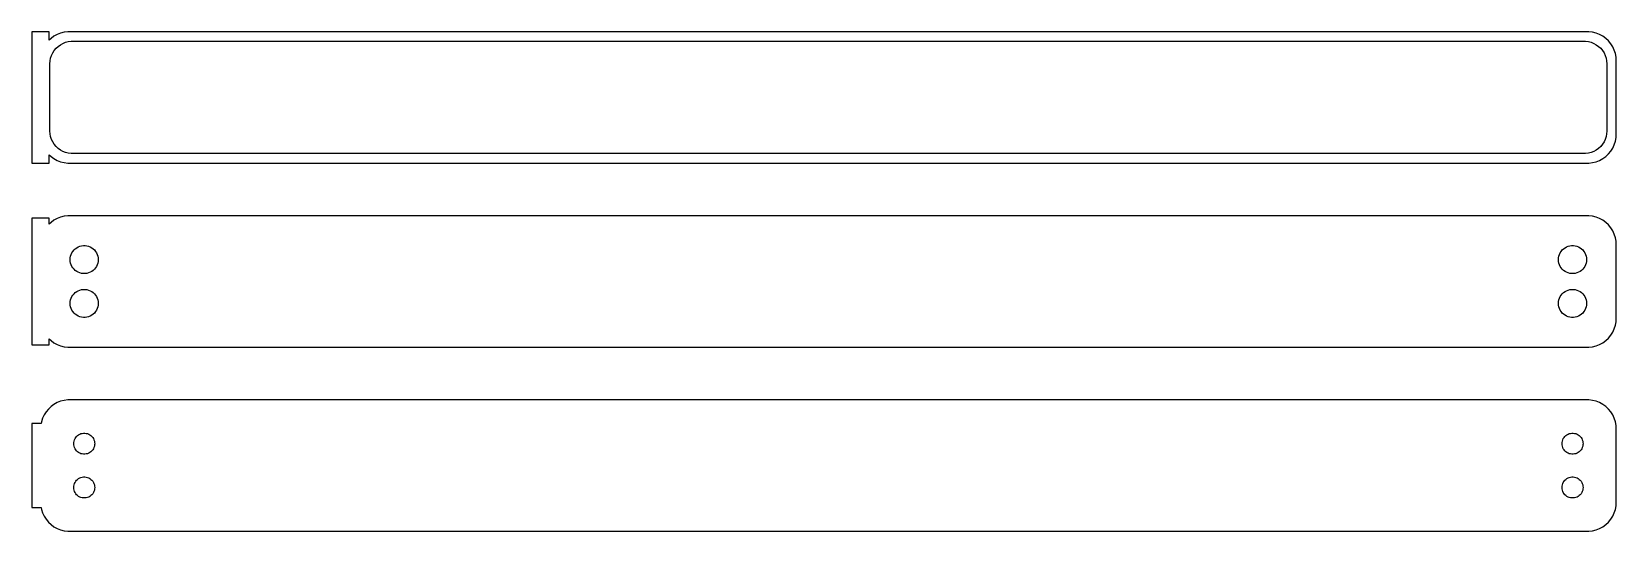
# Model space of a CAD drawing. Header units: metres. Extents: x -136 to 135, y 52 to 137.
import ezdxf

# ---------------------------------------------------------------- set-up
doc = ezdxf.new("R2010")
doc.units = ezdxf.units.M

msp = doc.modelspace()

# ---------------------------------------------------------------- linework, layer by layer
for p, q in [((-133.5, 137.24), (-136.5, 137.24)), ((-136.5, 137.24), (-136.5, 114.76)), ((-133.5, 135.809), (-133.5, 137.24)), ((-133.187, 136.103), (-133.5, 135.809)), ((-132.679, 136.472), (-133.187, 136.103)), ((-132.129, 136.774), (-132.679, 136.472)), ((-131.545, 137.005), (-132.129, 136.774)), ((-130.937, 137.161), (-131.545, 137.005)), ((-130.314, 137.24), (-130.937, 137.161)), ((130.314, 137.24), (-130.314, 137.24)), ((130.937, 137.161), (130.314, 137.24)), ((131.545, 137.005), (130.937, 137.161)), ((132.129, 136.774), (131.545, 137.005)), ((132.679, 136.472), (132.129, 136.774)), ((133.187, 136.103), (132.679, 136.472)), ((133.645, 135.673), (133.187, 136.103)), ((-133.251, 132.713), (-133.101, 133.176)), ((-133.101, 133.176), (-132.894, 133.616)), ((-132.894, 133.616), (-132.633, 134.026)), ((-132.633, 134.026), (-132.323, 134.401)), ((-132.323, 134.401), (-131.969, 134.734)), ((-131.969, 134.734), (-131.575, 135.02)), ((-131.575, 135.02), (-131.149, 135.254)), ((-131.149, 135.254), (-130.697, 135.433)), ((-130.697, 135.433), (-130.226, 135.554)), ((-130.226, 135.554), (-129.743, 135.615)), ((-129.743, 135.615), (129.743, 135.615)), ((129.743, 135.615), (130.226, 135.554)), ((130.226, 135.554), (130.697, 135.433)), ((130.697, 135.433), (131.149, 135.254)), ((131.149, 135.254), (131.575, 135.02)), ((131.575, 135.02), (131.969, 134.734)), ((131.969, 134.734), (132.323, 134.401)), ((132.323, 134.401), (132.633, 134.026)), ((132.633, 134.026), (132.894, 133.616)), ((132.894, 133.616), (133.101, 133.176)), ((133.101, 133.176), (133.251, 132.713)), ((134.045, 135.189), (133.645, 135.673)), ((134.382, 134.659), (134.045, 135.189)), ((134.649, 134.091), (134.382, 134.659)), ((134.843, 133.493), (134.649, 134.091)), ((134.961, 132.877), (134.843, 133.493)), ((-133.373, 131.75), (-133.342, 132.235)), ((-133.373, 120.25), (-133.373, 131.75)), ((-133.342, 132.235), (-133.251, 132.713)), ((133.251, 132.713), (133.342, 132.235)), ((133.342, 132.235), (133.373, 131.75)), ((133.373, 131.75), (133.373, 120.25)), ((135, 132.25), (134.961, 132.877)), ((135, 119.75), (135, 132.25)), ((-133.342, 119.765), (-133.373, 120.25)), ((-133.251, 119.287), (-133.342, 119.765)), ((133.342, 119.765), (133.251, 119.287)), ((133.373, 120.25), (133.342, 119.765)), ((134.961, 119.123), (135, 119.75)), ((-133.101, 118.824), (-133.251, 119.287)), ((-132.894, 118.384), (-133.101, 118.824)), ((-132.633, 117.974), (-132.894, 118.384)), ((-132.323, 117.599), (-132.633, 117.974)), ((-131.969, 117.266), (-132.323, 117.599)), ((-131.575, 116.98), (-131.969, 117.266)), ((-131.149, 116.746), (-131.575, 116.98)), ((-130.697, 116.567), (-131.149, 116.746)), ((131.149, 116.746), (130.697, 116.567)), ((131.575, 116.98), (131.149, 116.746)), ((131.969, 117.266), (131.575, 116.98)), ((132.323, 117.599), (131.969, 117.266)), ((132.633, 117.974), (132.323, 117.599)), ((132.894, 118.384), (132.633, 117.974)), ((133.101, 118.824), (132.894, 118.384)), ((133.251, 119.287), (133.101, 118.824)), ((133.645, 116.327), (134.045, 116.811)), ((134.045, 116.811), (134.382, 117.341)), ((134.382, 117.341), (134.649, 117.909)), ((134.649, 117.909), (134.843, 118.507)), ((134.843, 118.507), (134.961, 119.123)), ((-136.5, 114.76), (-133.5, 114.76)), ((-133.5, 116.191), (-133.187, 115.897)), ((-133.5, 114.76), (-133.5, 116.191)), ((-133.187, 115.897), (-132.679, 115.528)), ((-132.679, 115.528), (-132.129, 115.226)), ((-132.129, 115.226), (-131.545, 114.995)), ((-131.545, 114.995), (-130.937, 114.839)), ((-130.937, 114.839), (-130.314, 114.76)), ((-130.226, 116.446), (-130.697, 116.567)), ((-130.314, 114.76), (130.314, 114.76)), ((-129.743, 116.385), (-130.226, 116.446)), ((129.743, 116.385), (-129.743, 116.385)), ((130.226, 116.446), (129.743, 116.385)), ((130.697, 116.567), (130.226, 116.446)), ((130.314, 114.76), (130.937, 114.839)), ((130.937, 114.839), (131.545, 114.995)), ((131.545, 114.995), (132.129, 115.226)), ((132.129, 115.226), (132.679, 115.528)), ((132.679, 115.528), (133.187, 115.897)), ((133.187, 115.897), (133.645, 116.327)), ((-133.5, 105.365), (-136.5, 105.365)), ((-136.5, 105.365), (-136.5, 83.6352)), ((-133.5, 104.309), (-133.5, 105.365)), ((-133.187, 104.603), (-133.5, 104.309)), ((-132.679, 104.972), (-133.187, 104.603)), ((-132.129, 105.274), (-132.679, 104.972)), ((-131.545, 105.505), (-132.129, 105.274)), ((-130.937, 105.661), (-131.545, 105.505)), ((-130.314, 105.74), (-130.937, 105.661)), ((130.314, 105.74), (-130.314, 105.74)), ((130.937, 105.661), (130.314, 105.74)), ((131.545, 105.505), (130.937, 105.661)), ((132.129, 105.274), (131.545, 105.505)), ((132.679, 104.972), (132.129, 105.274)), ((133.187, 104.603), (132.679, 104.972)), ((133.645, 104.173), (133.187, 104.603)), ((134.045, 103.689), (133.645, 104.173)), ((134.382, 103.159), (134.045, 103.689)), ((-128.522, 100.422), (-128.242, 100.533)), ((-128.242, 100.533), (-127.95, 100.607)), ((-127.95, 100.607), (-127.651, 100.645)), ((-127.651, 100.645), (-127.349, 100.645)), ((-127.349, 100.645), (-127.05, 100.607)), ((-127.05, 100.607), (-126.758, 100.533)), ((-126.758, 100.533), (-126.478, 100.422)), ((126.478, 100.422), (126.758, 100.533)), ((126.758, 100.533), (127.05, 100.607)), ((127.05, 100.607), (127.349, 100.645)), ((127.349, 100.645), (127.651, 100.645)), ((127.651, 100.645), (127.95, 100.607)), ((127.95, 100.607), (128.242, 100.533)), ((128.242, 100.533), (128.522, 100.422)), ((134.649, 102.591), (134.382, 103.159)), ((134.843, 101.993), (134.649, 102.591)), ((134.961, 101.377), (134.843, 101.993)), ((135, 100.75), (134.961, 101.377)), ((135, 88.25), (135, 100.75)), ((-129.9, 98.25), (-129.881, 98.5508)), ((-129.881, 97.9492), (-129.9, 98.25)), ((-129.881, 98.5508), (-129.825, 98.8468)), ((-129.825, 97.6531), (-129.881, 97.9492)), ((-129.825, 98.8468), (-129.731, 99.1335)), ((-129.731, 99.1335), (-129.603, 99.4062)), ((-129.603, 99.4062), (-129.442, 99.6607)), ((-129.442, 99.6607), (-129.25, 99.8929)), ((-129.25, 99.8929), (-129.03, 100.099)), ((-129.03, 100.099), (-128.786, 100.276)), ((-128.786, 100.276), (-128.522, 100.422)), ((-126.478, 100.422), (-126.214, 100.276)), ((-126.214, 100.276), (-125.97, 100.099)), ((-125.97, 100.099), (-125.75, 99.8929)), ((-125.75, 99.8929), (-125.558, 99.6607)), ((-125.558, 99.6607), (-125.397, 99.4062)), ((-125.397, 99.4062), (-125.269, 99.1335)), ((-125.269, 99.1335), (-125.175, 98.8468)), ((-125.175, 98.8468), (-125.119, 98.5508)), ((-125.119, 97.9492), (-125.175, 97.6531)), ((-125.119, 98.5508), (-125.1, 98.25)), ((-125.1, 98.25), (-125.119, 97.9492)), ((125.1, 98.25), (125.119, 98.5508)), ((125.119, 97.9492), (125.1, 98.25)), ((125.119, 98.5508), (125.175, 98.8468)), ((125.175, 97.6531), (125.119, 97.9492)), ((125.175, 98.8468), (125.269, 99.1335)), ((125.269, 99.1335), (125.397, 99.4062)), ((125.397, 99.4062), (125.558, 99.6607)), ((125.558, 99.6607), (125.75, 99.8929)), ((125.75, 99.8929), (125.97, 100.099)), ((125.97, 100.099), (126.214, 100.276)), ((126.214, 100.276), (126.478, 100.422)), ((128.522, 100.422), (128.786, 100.276)), ((128.786, 100.276), (129.03, 100.099)), ((129.03, 100.099), (129.25, 99.8929)), ((129.25, 99.8929), (129.442, 99.6607)), ((129.442, 99.6607), (129.603, 99.4062)), ((129.603, 99.4062), (129.731, 99.1335)), ((129.731, 99.1335), (129.825, 98.8468)), ((129.825, 98.8468), (129.881, 98.5508)), ((129.881, 97.9492), (129.825, 97.6531)), ((129.881, 98.5508), (129.9, 98.25)), ((129.9, 98.25), (129.881, 97.9492)), ((-129.731, 97.3665), (-129.825, 97.6531)), ((-129.603, 97.0938), (-129.731, 97.3665)), ((-129.442, 96.8393), (-129.603, 97.0938)), ((-129.25, 96.6071), (-129.442, 96.8393)), ((-129.03, 96.4008), (-129.25, 96.6071)), ((-128.786, 96.2236), (-129.03, 96.4008)), ((-128.522, 96.0784), (-128.786, 96.2236)), ((-128.242, 95.9675), (-128.522, 96.0784)), ((-127.95, 95.8925), (-128.242, 95.9675)), ((-127.651, 95.8547), (-127.95, 95.8925)), ((-127.349, 95.8547), (-127.651, 95.8547)), ((-127.05, 95.8925), (-127.349, 95.8547)), ((-126.758, 95.9675), (-127.05, 95.8925)), ((-126.478, 96.0784), (-126.758, 95.9675)), ((-126.214, 96.2236), (-126.478, 96.0784)), ((-125.97, 96.4008), (-126.214, 96.2236)), ((-125.75, 96.6071), (-125.97, 96.4008)), ((-125.558, 96.8393), (-125.75, 96.6071)), ((-125.397, 97.0938), (-125.558, 96.8393)), ((-125.269, 97.3665), (-125.397, 97.0938)), ((-125.175, 97.6531), (-125.269, 97.3665)), ((125.269, 97.3665), (125.175, 97.6531)), ((125.397, 97.0938), (125.269, 97.3665)), ((125.558, 96.8393), (125.397, 97.0938)), ((125.75, 96.6071), (125.558, 96.8393)), ((125.97, 96.4008), (125.75, 96.6071)), ((126.214, 96.2236), (125.97, 96.4008)), ((126.478, 96.0784), (126.214, 96.2236)), ((126.758, 95.9675), (126.478, 96.0784)), ((127.05, 95.8925), (126.758, 95.9675)), ((127.349, 95.8547), (127.05, 95.8925)), ((127.651, 95.8547), (127.349, 95.8547)), ((127.95, 95.8925), (127.651, 95.8547)), ((128.242, 95.9675), (127.95, 95.8925)), ((128.522, 96.0784), (128.242, 95.9675)), ((128.786, 96.2236), (128.522, 96.0784)), ((129.03, 96.4008), (128.786, 96.2236)), ((129.25, 96.6071), (129.03, 96.4008)), ((129.442, 96.8393), (129.25, 96.6071)), ((129.603, 97.0938), (129.442, 96.8393)), ((129.731, 97.3665), (129.603, 97.0938)), ((129.825, 97.6531), (129.731, 97.3665)), ((-129.442, 92.1607), (-129.25, 92.3929)), ((-129.25, 92.3929), (-129.03, 92.5992)), ((-129.03, 92.5992), (-128.786, 92.7764)), ((-128.786, 92.7764), (-128.522, 92.9216)), ((-128.522, 92.9216), (-128.242, 93.0325)), ((-128.242, 93.0325), (-127.95, 93.1075)), ((-127.95, 93.1075), (-127.651, 93.1453)), ((-127.651, 93.1453), (-127.349, 93.1453)), ((-127.349, 93.1453), (-127.05, 93.1075)), ((-127.05, 93.1075), (-126.758, 93.0325)), ((-126.758, 93.0325), (-126.478, 92.9216)), ((-126.478, 92.9216), (-126.214, 92.7764)), ((-126.214, 92.7764), (-125.97, 92.5992)), ((-125.97, 92.5992), (-125.75, 92.3929)), ((-125.75, 92.3929), (-125.558, 92.1607)), ((125.558, 92.1607), (125.75, 92.3929)), ((125.75, 92.3929), (125.97, 92.5992)), ((125.97, 92.5992), (126.214, 92.7764)), ((126.214, 92.7764), (126.478, 92.9216)), ((126.478, 92.9216), (126.758, 93.0325)), ((126.758, 93.0325), (127.05, 93.1075)), ((127.05, 93.1075), (127.349, 93.1453)), ((127.349, 93.1453), (127.651, 93.1453)), ((127.651, 93.1453), (127.95, 93.1075)), ((127.95, 93.1075), (128.242, 93.0325)), ((128.242, 93.0325), (128.522, 92.9216)), ((128.522, 92.9216), (128.786, 92.7764)), ((128.786, 92.7764), (129.03, 92.5992)), ((129.03, 92.5992), (129.25, 92.3929)), ((129.25, 92.3929), (129.442, 92.1607)), ((-129.9, 90.75), (-129.881, 91.0508)), ((-129.881, 90.4492), (-129.9, 90.75)), ((-129.881, 91.0508), (-129.825, 91.3469)), ((-129.825, 90.1532), (-129.881, 90.4492)), ((-129.825, 91.3469), (-129.731, 91.6335)), ((-129.731, 89.8665), (-129.825, 90.1532)), ((-129.731, 91.6335), (-129.603, 91.9062)), ((-129.603, 89.5938), (-129.731, 89.8665)), ((-129.603, 91.9062), (-129.442, 92.1607)), ((-125.558, 92.1607), (-125.397, 91.9062)), ((-125.397, 91.9062), (-125.269, 91.6335)), ((-125.269, 89.8665), (-125.397, 89.5938)), ((-125.269, 91.6335), (-125.175, 91.3469)), ((-125.175, 90.1532), (-125.269, 89.8665)), ((-125.175, 91.3469), (-125.119, 91.0508)), ((-125.119, 90.4492), (-125.175, 90.1532)), ((-125.119, 91.0508), (-125.1, 90.75)), ((-125.1, 90.75), (-125.119, 90.4492)), ((125.1, 90.75), (125.119, 91.0508)), ((125.119, 90.4492), (125.1, 90.75)), ((125.119, 91.0508), (125.175, 91.3469)), ((125.175, 90.1532), (125.119, 90.4492)), ((125.175, 91.3469), (125.269, 91.6335)), ((125.269, 89.8665), (125.175, 90.1532)), ((125.269, 91.6335), (125.397, 91.9062)), ((125.397, 89.5938), (125.269, 89.8665)), ((125.397, 91.9062), (125.558, 92.1607)), ((129.442, 92.1607), (129.603, 91.9062)), ((129.603, 91.9062), (129.731, 91.6335)), ((129.731, 89.8665), (129.603, 89.5938)), ((129.731, 91.6335), (129.825, 91.3469)), ((129.825, 90.1532), (129.731, 89.8665)), ((129.825, 91.3469), (129.881, 91.0508)), ((129.881, 90.4492), (129.825, 90.1532)), ((129.881, 91.0508), (129.9, 90.75)), ((129.9, 90.75), (129.881, 90.4492)), ((-129.442, 89.3393), (-129.603, 89.5938)), ((-129.25, 89.1071), (-129.442, 89.3393)), ((-129.03, 88.9008), (-129.25, 89.1071)), ((-128.786, 88.7236), (-129.03, 88.9008)), ((-128.522, 88.5784), (-128.786, 88.7236)), ((-128.242, 88.4675), (-128.522, 88.5784)), ((-127.95, 88.3925), (-128.242, 88.4675)), ((-127.651, 88.3547), (-127.95, 88.3925)), ((-127.349, 88.3547), (-127.651, 88.3547)), ((-127.05, 88.3925), (-127.349, 88.3547)), ((-126.758, 88.4675), (-127.05, 88.3925)), ((-126.478, 88.5784), (-126.758, 88.4675)), ((-126.214, 88.7236), (-126.478, 88.5784)), ((-125.97, 88.9008), (-126.214, 88.7236)), ((-125.75, 89.1071), (-125.97, 88.9008)), ((-125.558, 89.3393), (-125.75, 89.1071)), ((-125.397, 89.5938), (-125.558, 89.3393)), ((125.558, 89.3393), (125.397, 89.5938)), ((125.75, 89.1071), (125.558, 89.3393)), ((125.97, 88.9008), (125.75, 89.1071)), ((126.214, 88.7236), (125.97, 88.9008)), ((126.478, 88.5784), (126.214, 88.7236)), ((126.758, 88.4675), (126.478, 88.5784)), ((127.05, 88.3925), (126.758, 88.4675)), ((127.349, 88.3547), (127.05, 88.3925)), ((127.651, 88.3547), (127.349, 88.3547)), ((127.95, 88.3925), (127.651, 88.3547)), ((128.242, 88.4675), (127.95, 88.3925)), ((128.522, 88.5784), (128.242, 88.4675)), ((128.786, 88.7236), (128.522, 88.5784)), ((129.03, 88.9008), (128.786, 88.7236)), ((129.25, 89.1071), (129.03, 88.9008)), ((129.442, 89.3393), (129.25, 89.1071)), ((129.603, 89.5938), (129.442, 89.3393)), ((134.649, 86.4094), (134.843, 87.0066)), ((134.843, 87.0066), (134.961, 87.6233)), ((134.961, 87.6233), (135, 88.25)), ((-133.5, 83.6352), (-133.5, 84.6913)), ((-133.5, 84.6913), (-133.187, 84.3974)), ((-133.187, 84.3974), (-132.679, 84.0284)), ((132.679, 84.0284), (133.187, 84.3974)), ((133.187, 84.3974), (133.645, 84.8273)), ((133.645, 84.8273), (134.045, 85.3111)), ((134.045, 85.3111), (134.382, 85.8412)), ((134.382, 85.8412), (134.649, 86.4094)), ((-136.5, 83.6352), (-133.5, 83.6352)), ((-132.679, 84.0284), (-132.129, 83.7259)), ((-132.129, 83.7259), (-131.545, 83.4947)), ((-131.545, 83.4947), (-130.937, 83.3386)), ((-130.937, 83.3386), (-130.314, 83.2599)), ((-130.314, 83.2599), (130.314, 83.2599)), ((130.314, 83.2599), (130.937, 83.3386)), ((130.937, 83.3386), (131.545, 83.4947)), ((131.545, 83.4947), (132.129, 83.7259)), ((132.129, 83.7259), (132.679, 84.0284)), ((-132.679, 73.4716), (-133.187, 73.1026)), ((-132.129, 73.7741), (-132.679, 73.4716)), ((-131.545, 74.0053), (-132.129, 73.7741)), ((-130.937, 74.1614), (-131.545, 74.0053)), ((-130.314, 74.2401), (-130.937, 74.1614)), ((130.314, 74.2401), (-130.314, 74.2401)), ((130.937, 74.1614), (130.314, 74.2401)), ((131.545, 74.0053), (130.937, 74.1614)), ((132.129, 73.7741), (131.545, 74.0053)), ((132.679, 73.4716), (132.129, 73.7741)), ((133.187, 73.1026), (132.679, 73.4716)), ((-134.649, 71.0906), (-134.843, 70.4934)), ((-134.382, 71.6588), (-134.649, 71.0906)), ((-134.045, 72.1889), (-134.382, 71.6588)), ((-133.645, 72.6727), (-134.045, 72.1889)), ((-133.187, 73.1026), (-133.645, 72.6727)), ((133.645, 72.6727), (133.187, 73.1026)), ((134.045, 72.1889), (133.645, 72.6727)), ((134.382, 71.6588), (134.045, 72.1889)), ((134.649, 71.0906), (134.382, 71.6588)), ((134.843, 70.4934), (134.649, 71.0906)), ((-134.9, 70.1942), (-136.5, 70.1942)), ((-136.5, 70.1942), (-136.5, 55.8058)), ((-134.843, 70.4934), (-134.9, 70.1942)), ((-128.956, 67.808), (-128.812, 67.9822)), ((-128.812, 67.9822), (-128.647, 68.1369)), ((-128.647, 68.1369), (-128.464, 68.2698)), ((-128.464, 68.2698), (-128.266, 68.3787)), ((-128.266, 68.3787), (-128.056, 68.4619)), ((-128.056, 68.4619), (-127.837, 68.5181)), ((-127.837, 68.5181), (-127.613, 68.5464)), ((-127.613, 68.5464), (-127.387, 68.5464)), ((-127.387, 68.5464), (-127.163, 68.5181)), ((-127.163, 68.5181), (-126.944, 68.4619)), ((-126.944, 68.4619), (-126.734, 68.3787)), ((-126.734, 68.3787), (-126.536, 68.2698)), ((-126.536, 68.2698), (-126.353, 68.1369)), ((-126.353, 68.1369), (-126.188, 67.9822)), ((-126.188, 67.9822), (-126.044, 67.808)), ((126.044, 67.808), (126.188, 67.9822)), ((126.188, 67.9822), (126.353, 68.1369)), ((126.353, 68.1369), (126.536, 68.2698)), ((126.536, 68.2698), (126.734, 68.3787)), ((126.734, 68.3787), (126.944, 68.4619)), ((126.944, 68.4619), (127.163, 68.5181)), ((127.163, 68.5181), (127.387, 68.5464)), ((127.387, 68.5464), (127.613, 68.5464)), ((127.613, 68.5464), (127.837, 68.5181)), ((127.837, 68.5181), (128.056, 68.4619)), ((128.056, 68.4619), (128.266, 68.3787)), ((128.266, 68.3787), (128.464, 68.2698)), ((128.464, 68.2698), (128.647, 68.1369)), ((128.647, 68.1369), (128.812, 67.9822)), ((128.812, 67.9822), (128.956, 67.808)), ((134.961, 69.8767), (134.843, 70.4934)), ((135, 69.25), (134.961, 69.8767)), ((135, 56.75), (135, 69.25)), ((-129.3, 66.75), (-129.286, 66.9756)), ((-129.286, 66.5244), (-129.3, 66.75)), ((-129.286, 66.9756), (-129.243, 67.1976)), ((-129.243, 66.3024), (-129.286, 66.5244)), ((-129.243, 67.1976), (-129.174, 67.4126)), ((-129.174, 66.0874), (-129.243, 66.3024)), ((-129.174, 67.4126), (-129.077, 67.6171)), ((-129.077, 65.8828), (-129.174, 66.0874)), ((-129.077, 67.6171), (-128.956, 67.808)), ((-128.956, 65.692), (-129.077, 65.8828)), ((-128.812, 65.5178), (-128.956, 65.692)), ((-128.647, 65.3631), (-128.812, 65.5178)), ((-128.464, 65.2302), (-128.647, 65.3631)), ((-128.266, 65.1213), (-128.464, 65.2302)), ((-126.536, 65.2302), (-126.734, 65.1213)), ((-126.353, 65.3631), (-126.536, 65.2302)), ((-126.188, 65.5178), (-126.353, 65.3631)), ((-126.044, 65.692), (-126.188, 65.5178)), ((-126.044, 67.808), (-125.923, 67.6171)), ((-125.923, 65.8828), (-126.044, 65.692)), ((-125.923, 67.6171), (-125.826, 67.4126)), ((-125.826, 66.0874), (-125.923, 65.8828)), ((-125.826, 67.4126), (-125.757, 67.1976)), ((-125.757, 66.3024), (-125.826, 66.0874)), ((-125.757, 67.1976), (-125.714, 66.9756)), ((-125.714, 66.5244), (-125.757, 66.3024)), ((-125.714, 66.9756), (-125.7, 66.75)), ((-125.7, 66.75), (-125.714, 66.5244)), ((125.7, 66.75), (125.714, 66.9756)), ((125.714, 66.5244), (125.7, 66.75)), ((125.714, 66.9756), (125.757, 67.1976)), ((125.757, 66.3024), (125.714, 66.5244)), ((125.757, 67.1976), (125.826, 67.4126)), ((125.826, 66.0874), (125.757, 66.3024)), ((125.826, 67.4126), (125.923, 67.6171)), ((125.923, 65.8828), (125.826, 66.0874)), ((125.923, 67.6171), (126.044, 67.808)), ((126.044, 65.692), (125.923, 65.8828)), ((126.188, 65.5178), (126.044, 65.692)), ((126.353, 65.3631), (126.188, 65.5178)), ((126.536, 65.2302), (126.353, 65.3631)), ((126.734, 65.1213), (126.536, 65.2302)), ((128.464, 65.2302), (128.266, 65.1213)), ((128.647, 65.3631), (128.464, 65.2302)), ((128.812, 65.5178), (128.647, 65.3631)), ((128.956, 65.692), (128.812, 65.5178)), ((128.956, 67.808), (129.077, 67.6171)), ((129.077, 65.8828), (128.956, 65.692)), ((129.077, 67.6171), (129.174, 67.4126)), ((129.174, 66.0874), (129.077, 65.8828)), ((129.174, 67.4126), (129.243, 67.1976)), ((129.243, 66.3024), (129.174, 66.0874)), ((129.243, 67.1976), (129.286, 66.9756)), ((129.286, 66.5244), (129.243, 66.3024)), ((129.286, 66.9756), (129.3, 66.75)), ((129.3, 66.75), (129.286, 66.5244)), ((-128.056, 65.0381), (-128.266, 65.1213)), ((-127.837, 64.9819), (-128.056, 65.0381)), ((-127.613, 64.9536), (-127.837, 64.9819)), ((-127.387, 64.9536), (-127.613, 64.9536)), ((-127.163, 64.9819), (-127.387, 64.9536)), ((-126.944, 65.0381), (-127.163, 64.9819)), ((-126.734, 65.1213), (-126.944, 65.0381)), ((126.944, 65.0381), (126.734, 65.1213)), ((127.163, 64.9819), (126.944, 65.0381)), ((127.387, 64.9536), (127.163, 64.9819)), ((127.613, 64.9536), (127.387, 64.9536)), ((127.837, 64.9819), (127.613, 64.9536)), ((128.056, 65.0381), (127.837, 64.9819)), ((128.266, 65.1213), (128.056, 65.0381)), ((-129.243, 59.6976), (-129.174, 59.9126)), ((-129.174, 59.9126), (-129.077, 60.1172)), ((-129.077, 60.1172), (-128.956, 60.308)), ((-128.956, 60.308), (-128.812, 60.4822)), ((-128.812, 60.4822), (-128.647, 60.6369)), ((-128.647, 60.6369), (-128.464, 60.7698)), ((-128.464, 60.7698), (-128.266, 60.8787)), ((-128.266, 60.8787), (-128.056, 60.9619)), ((-128.056, 60.9619), (-127.837, 61.0181)), ((-127.837, 61.0181), (-127.613, 61.0464)), ((-127.613, 61.0464), (-127.387, 61.0464)), ((-127.387, 61.0464), (-127.163, 61.0181)), ((-127.163, 61.0181), (-126.944, 60.9619)), ((-126.944, 60.9619), (-126.734, 60.8787)), ((-126.734, 60.8787), (-126.536, 60.7698)), ((-126.536, 60.7698), (-126.353, 60.6369)), ((-126.353, 60.6369), (-126.188, 60.4822)), ((-126.188, 60.4822), (-126.044, 60.308)), ((-126.044, 60.308), (-125.923, 60.1172)), ((-125.923, 60.1172), (-125.826, 59.9126)), ((-125.826, 59.9126), (-125.757, 59.6976)), ((125.757, 59.6976), (125.826, 59.9126)), ((125.826, 59.9126), (125.923, 60.1172)), ((125.923, 60.1172), (126.044, 60.308)), ((126.044, 60.308), (126.188, 60.4822)), ((126.188, 60.4822), (126.353, 60.6369)), ((126.353, 60.6369), (126.536, 60.7698)), ((126.536, 60.7698), (126.734, 60.8787)), ((126.734, 60.8787), (126.944, 60.9619)), ((126.944, 60.9619), (127.163, 61.0181)), ((127.163, 61.0181), (127.387, 61.0464)), ((127.387, 61.0464), (127.613, 61.0464)), ((127.613, 61.0464), (127.837, 61.0181)), ((127.837, 61.0181), (128.056, 60.9619)), ((128.056, 60.9619), (128.266, 60.8787)), ((128.266, 60.8787), (128.464, 60.7698)), ((128.464, 60.7698), (128.647, 60.6369)), ((128.647, 60.6369), (128.812, 60.4822)), ((128.812, 60.4822), (128.956, 60.308)), ((128.956, 60.308), (129.077, 60.1172)), ((129.077, 60.1172), (129.174, 59.9126)), ((129.174, 59.9126), (129.243, 59.6976)), ((-129.3, 59.25), (-129.286, 59.4756)), ((-129.286, 59.0244), (-129.3, 59.25)), ((-129.286, 59.4756), (-129.243, 59.6976)), ((-129.243, 58.8024), (-129.286, 59.0244)), ((-129.174, 58.5874), (-129.243, 58.8024)), ((-129.077, 58.3829), (-129.174, 58.5874)), ((-128.956, 58.192), (-129.077, 58.3829)), ((-128.812, 58.0178), (-128.956, 58.192)), ((-128.647, 57.8631), (-128.812, 58.0178)), ((-128.464, 57.7302), (-128.647, 57.8631)), ((-128.266, 57.6213), (-128.464, 57.7302)), ((-128.056, 57.5381), (-128.266, 57.6213)), ((-127.837, 57.4819), (-128.056, 57.5381)), ((-127.613, 57.4536), (-127.837, 57.4819)), ((-127.387, 57.4536), (-127.613, 57.4536)), ((-127.163, 57.4819), (-127.387, 57.4536)), ((-126.944, 57.5381), (-127.163, 57.4819)), ((-126.734, 57.6213), (-126.944, 57.5381)), ((-126.536, 57.7302), (-126.734, 57.6213)), ((-126.353, 57.8631), (-126.536, 57.7302)), ((-126.188, 58.0178), (-126.353, 57.8631)), ((-126.044, 58.192), (-126.188, 58.0178)), ((-125.923, 58.3829), (-126.044, 58.192)), ((-125.826, 58.5874), (-125.923, 58.3829)), ((-125.757, 58.8024), (-125.826, 58.5874)), ((-125.757, 59.6976), (-125.714, 59.4756)), ((-125.714, 59.0244), (-125.757, 58.8024)), ((-125.714, 59.4756), (-125.7, 59.25)), ((-125.7, 59.25), (-125.714, 59.0244)), ((125.7, 59.25), (125.714, 59.4756)), ((125.714, 59.0244), (125.7, 59.25)), ((125.714, 59.4756), (125.757, 59.6976)), ((125.757, 58.8024), (125.714, 59.0244)), ((125.826, 58.5874), (125.757, 58.8024)), ((125.923, 58.3829), (125.826, 58.5874)), ((126.044, 58.192), (125.923, 58.3829)), ((126.188, 58.0178), (126.044, 58.192)), ((126.353, 57.8631), (126.188, 58.0178)), ((126.536, 57.7302), (126.353, 57.8631)), ((126.734, 57.6213), (126.536, 57.7302)), ((126.944, 57.5381), (126.734, 57.6213)), ((127.163, 57.4819), (126.944, 57.5381)), ((127.387, 57.4536), (127.163, 57.4819)), ((127.613, 57.4536), (127.387, 57.4536)), ((127.837, 57.4819), (127.613, 57.4536)), ((128.056, 57.5381), (127.837, 57.4819)), ((128.266, 57.6213), (128.056, 57.5381)), ((128.464, 57.7302), (128.266, 57.6213)), ((128.647, 57.8631), (128.464, 57.7302)), ((128.812, 58.0178), (128.647, 57.8631)), ((128.956, 58.192), (128.812, 58.0178)), ((129.077, 58.3829), (128.956, 58.192)), ((129.174, 58.5874), (129.077, 58.3829)), ((129.243, 58.8024), (129.174, 58.5874)), ((129.243, 59.6976), (129.286, 59.4756)), ((129.286, 59.0244), (129.243, 58.8024)), ((129.286, 59.4756), (129.3, 59.25)), ((129.3, 59.25), (129.286, 59.0244)), ((-136.5, 55.8058), (-134.9, 55.8058)), ((-134.9, 55.8058), (-134.843, 55.5066)), ((-134.843, 55.5066), (-134.649, 54.9094)), ((-134.649, 54.9094), (-134.382, 54.3412)), ((-134.382, 54.3412), (-134.045, 53.8111)), ((134.045, 53.8111), (134.382, 54.3412)), ((134.382, 54.3412), (134.649, 54.9094)), ((134.649, 54.9094), (134.843, 55.5066)), ((134.843, 55.5066), (134.961, 56.1233)), ((134.961, 56.1233), (135, 56.75)), ((-134.045, 53.8111), (-133.645, 53.3273)), ((-133.645, 53.3273), (-133.187, 52.8974)), ((-133.187, 52.8974), (-132.679, 52.5284)), ((-132.679, 52.5284), (-132.129, 52.2259)), ((-132.129, 52.2259), (-131.545, 51.9947)), ((-131.545, 51.9947), (-130.937, 51.8386)), ((-130.937, 51.8386), (-130.314, 51.7599)), ((-130.314, 51.7599), (130.314, 51.7599)), ((130.314, 51.7599), (130.937, 51.8386)), ((130.937, 51.8386), (131.545, 51.9947)), ((131.545, 51.9947), (132.129, 52.2259)), ((132.129, 52.2259), (132.679, 52.5284)), ((132.679, 52.5284), (133.187, 52.8974)), ((133.187, 52.8974), (133.645, 53.3273)), ((133.645, 53.3273), (134.045, 53.8111))]:
    msp.add_line(p, q)

doc.saveas('drawing.dxf')
